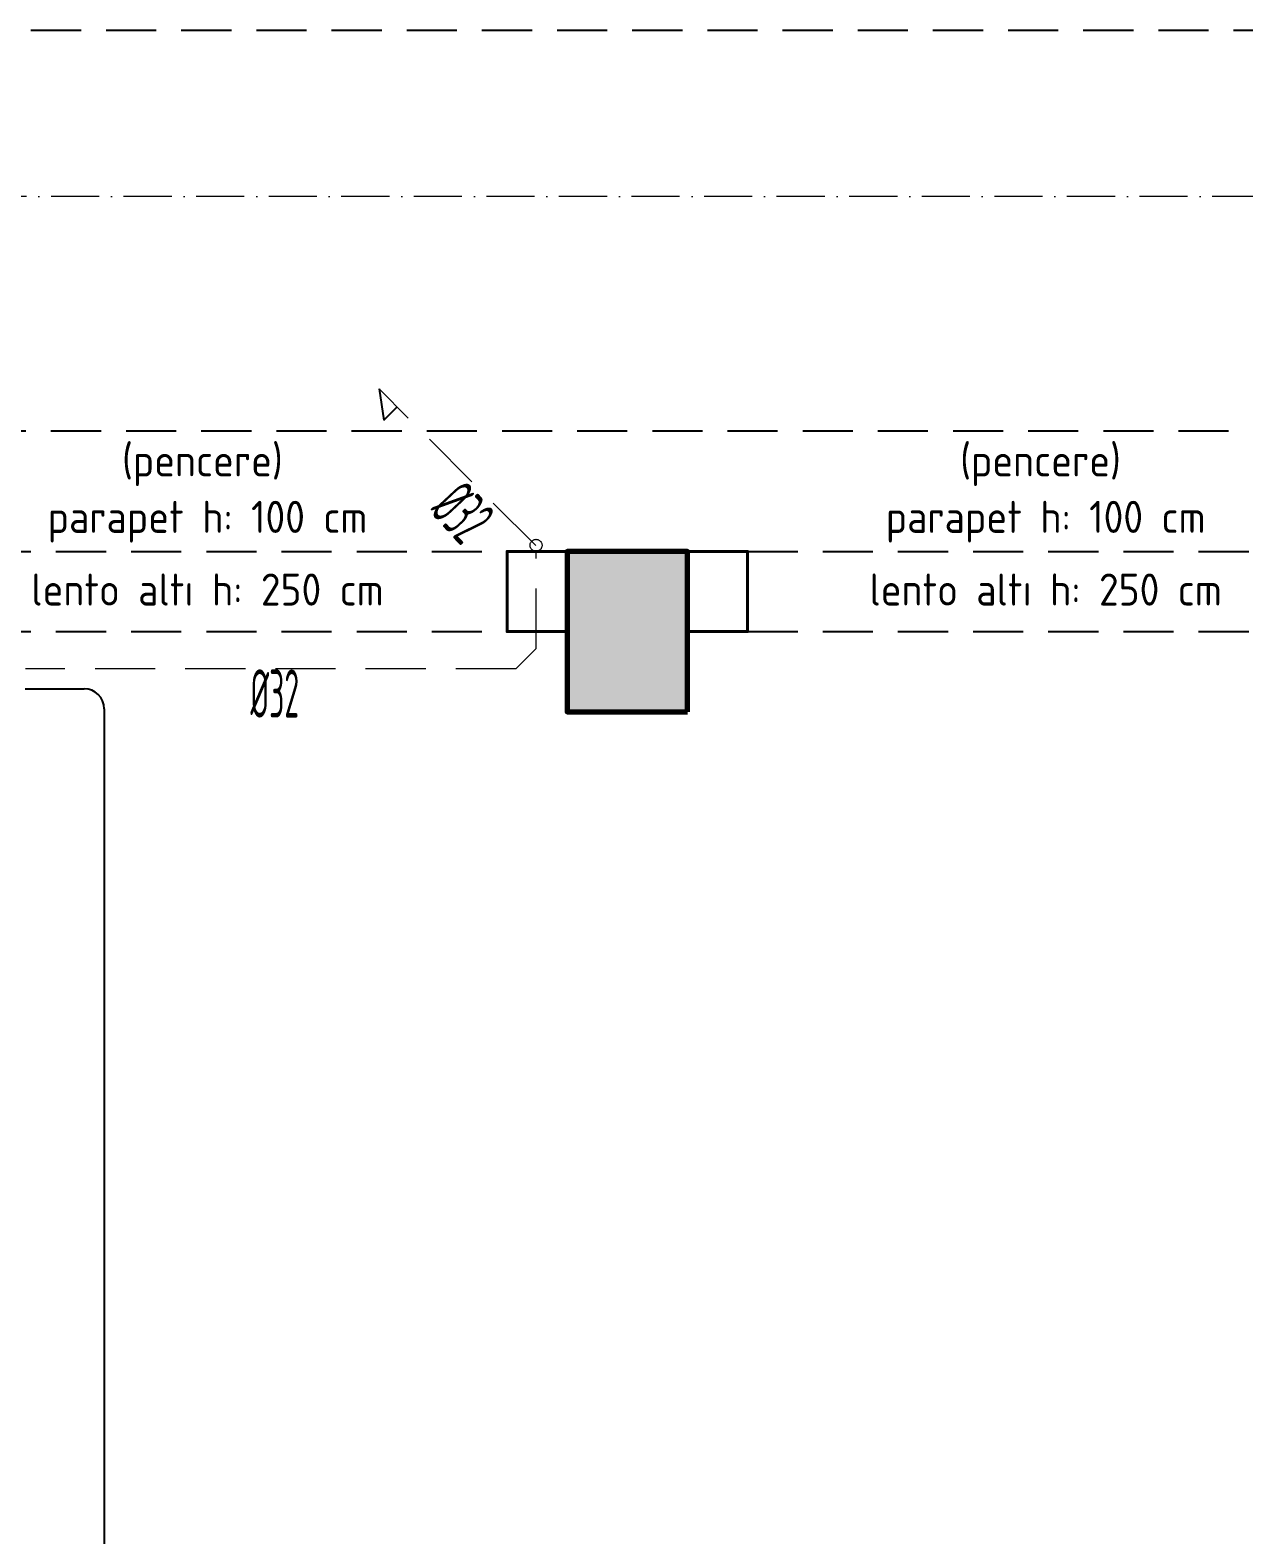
# Model space of a CAD drawing. Header units: centimetres. Extents: x 31 to 22766, y 238 to 3306.
# Drawn here: x 2688.1 to 2990.8, y 2026.7 to 2402 of the extents above; entities that cross this region are included whole.
import ezdxf
from ezdxf.enums import TextEntityAlignment as Align
from ezdxf.xclip import XClip

# ---------------------------------------------------------------- set-up
doc = ezdxf.new("R2010")
doc.units = ezdxf.units.CM
doc.header["$XCLIPFRAME"] = 0
for name, pattern in [('ACAD_ISO07W100', [3, 0, -3]), ('ACAD_ISO10W100', [18, 12, -3, 0, -3]), ('DASHED', [0.75, 0.5, -0.25]), ('HIDDEN', [0.375, 0.25, -0.125])]:
    doc.linetypes.add(name, pattern=pattern)
for name, color, linetype, lineweight in [('00_BORDA_BETONARME', 5, 'Continuous', 70), ('00_BORDA_DUVAR', 8, 'Continuous', 40), ('00_BORDA_SIVA', 5, 'Continuous', 25), ('00_BORDA_TARAMA', 5, 'Continuous', 9), ('M-HVAC-VRF DRENAJ HATTI', 6, 'DASHED', 5), ('M-ST-SOGUK SU', 5, 'Continuous', 0), ('YAZI1', 8, 'Continuous', 5)]:
    doc.layers.add(name, color=color, linetype=linetype, lineweight=lineweight)
for name, color, linetype in [('izdüşüm', 8, 'ACAD_ISO07W100'), ('M-ST-YAĞMUR SUYU', 6, 'RAINWATER'), ('M-VRF-BORU', 3, 'Continuous')]:
    doc.layers.add(name, color=color, linetype=linetype)
doc.styles.get("Standard").update_dxf_attribs({"font": 'GENISO.shx'})
doc.styles.add('style1', font='GENISO.shx', dxfattribs={"height": 80})
doc.linetypes.add('RAINWATER', pattern='A,6,-0.4,[") )",Standard,S=1,R=0,X=-0.1,Y=-0.5],-1.1', length=7.5)

# ---------------------------------------------------------------- blocks, each defined once
blk = doc.blocks.new('BETONARME PLANI')
at = {"layer": '00_BORDA_TARAMA'}
h = blk.add_hatch(dxfattribs=at)
h.set_pattern_fill('ANSI36', color=256)
h.set_pattern_definition([(45, (25862.2684, -18283.2323), (1.68379802, 6.1739261), [7.9375, -1.5875, 0, -1.5875])])
h.paths.add_polyline_path([(37985.64, 1232.62), (37985.64, 1202.62), (37925.64, 1202.62), (37925.64, 1232.62)])
h.paths.add_polyline_path([(37955.64, 902.62), (37985.64, 902.62), (37985.64, 842.62), (37955.64, 842.62)])
h.paths.add_polyline_path([(37985.64, 1792.62), (37985.64, 1762.62), (37925.64, 1762.62), (37925.64, 1792.62)])
h.paths.add_polyline_path([(37090.64, 842.62), (37130.64, 842.62), (37130.64, 882.62), (37090.64, 882.62)])
h.paths.add_polyline_path([(37985.64, 352.62), (37985.64, 322.62), (37925.64, 322.62), (37925.64, 352.62)])
h.paths.add_polyline_path([(37090.64, 1272.62), (37130.64, 1272.62), (37130.64, 1312.62), (37090.64, 1312.62)])
h.paths.add_polyline_path([(37555.64, 1302.62), (37585.64, 1302.62), (37585.64, 1202.62), (37555.64, 1202.62)])
h.paths.add_polyline_path([(37100.64, 382.62), (37130.64, 382.62), (37130.64, 322.62), (37100.64, 322.62)])
h.paths.add_polyline_path([(37130.64, 1752.62), (37130.64, 1792.62), (37100.64, 1792.62), (37100.64, 1752.62)])
h.paths.add_polyline_path([(37585.64, 352.62), (37585.64, 322.62), (37525.64, 322.62), (37525.64, 352.62)])
h.paths.add_polyline_path([(37585.64, 842.62), (37560.64, 842.62), (37560.64, 992.62), (37585.64, 992.62)])
h.paths.add_polyline_path([(36035.64, 382.62), (36065.64, 382.62), (36065.64, 322.62), (36035.64, 322.62)])
h.paths.add_polyline_path([(36645.64, 1792.62), (36675.64, 1792.62), (36675.64, 1732.62), (36645.64, 1732.62)])
h.paths.add_polyline_path([(35505.64, 382.62), (35535.64, 382.62), (35535.64, 322.62), (35505.64, 322.62)])
h.paths.add_polyline_path([(36065.64, 1792.62), (36065.64, 1767.62), (35915.64, 1767.62), (35915.64, 1792.62)])
h.paths.add_polyline_path([(37585.64, 1792.62), (37585.64, 1762.62), (37525.64, 1762.62), (37525.64, 1792.62)])
h.paths.add_polyline_path([(36645.64, 382.62), (36675.64, 382.62), (36675.64, 322.62), (36645.64, 322.62)])
h.paths.add_polyline_path([(36645.64, 902.62), (36675.64, 902.62), (36675.64, 842.62), (36645.64, 842.62)])
h.paths.add_polyline_path([(36065.64, 1297.62), (36065.64, 1272.62), (35915.64, 1272.62), (35915.64, 1297.62)])
h.paths.add_polyline_path([(35565.64, 1302.62), (35565.64, 1272.62), (35505.64, 1272.62), (35505.64, 1302.62)])
h.paths.add_polyline_path([(36035.64, 902.62), (36065.64, 902.62), (36065.64, 842.62), (36035.64, 842.62)])
h.paths.add_polyline_path([(35505.64, 902.62), (35535.64, 902.62), (35535.64, 842.62), (35505.64, 842.62)])
h.paths.add_polyline_path([(34925.64, 352.62), (34925.64, 322.62), (34865.64, 322.62), (34865.64, 352.62)])
h.paths.add_polyline_path([(34865.64, 992.62), (34890.64, 992.62), (34890.64, 842.62), (34865.64, 842.62)])
h.paths.add_polyline_path([(34925.64, 1792.62), (34925.64, 1762.62), (34865.64, 1762.62), (34865.64, 1792.62)])
h.paths.add_polyline_path([(34925.64, 1302.62), (34925.64, 1272.62), (34865.64, 1272.62), (34865.64, 1302.62)])
h.paths.add_polyline_path([(36645.64, 1332.62), (36675.64, 1332.62), (36675.64, 1272.62), (36645.64, 1272.62)])
h.paths.add_polyline_path([(35505.64, 1762.62), (35505.64, 1792.62), (35565.64, 1792.62), (35565.64, 1762.62)])
at = {"layer": '00_BORDA_BETONARME', "lineweight": 70, "ltscale": 3}
blk.add_lwpolyline([(37130.64, 1752.62), (37130.64, 1792.62), (37100.64, 1792.62), (37100.64, 1752.62)], close=True, dxfattribs=at)
blk = doc.blocks.new('DUVAR PLANI')
at = {"layer": '00_BORDA_DUVAR', "lineweight": 40}
for points in [[(37100.64, 6792.62), (37085.64, 6792.62), (37085.64, 6772.62), (37100.64, 6772.62)], [(37130.64, 6792.62), (37145.64, 6792.62), (37145.64, 6772.62), (37130.64, 6772.62)]]:
    blk.add_lwpolyline(points, dxfattribs=at)
at = {"layer": '00_BORDA_SIVA', "color": 251, "linetype": 'HIDDEN', "ltscale": 50}
for p, q in [((36935.64, 6792.62), (37085.64, 6792.62)), ((37145.64, 6792.62), (37295.64, 6792.62)), ((36935.64, 6772.62), (37085.64, 6772.62)), ((37145.64, 6772.62), (37295.64, 6772.62))]:
    blk.add_line(p, q, dxfattribs=at)
blk.add_blockref('BETONARME PLANI', (0, 5000))
blk = doc.blocks.new('G$CCD2FF134')
at = {"layer": 'M-HVAC-VRF DRENAJ HATTI', "ltscale": 30}
for p, q in [((-892.84, 1.43), (-931.93, 40.52)), ((-892.76, -24.27), (-892.76, 0)), ((-897.76, -29.27), (-892.76, -24.27)), ((-897.76, -29.27), (-1020.07, -29.27))]:
    blk.add_line(p, q, dxfattribs=at)
blk.add_circle((-892.76, 1.5), 1.5, dxfattribs=at)
at = {"layer": 'M-ST-SOGUK SU', "linetype": 'ACAD_ISO10W100'}
blk.add_line((84.26, 88.52), (-1715.29, 88.52), dxfattribs=at)
at = {"layer": 'M-ST-YAĞMUR SUYU', "ltscale": 5}
for p, q in [((-931.93, 40.52), (-930.74, 32.69)), ((-930.74, 32.69), (-927.42, 36.01))]:
    blk.add_line(p, q, dxfattribs=at)
at = {"layer": 'M-VRF-BORU'}
for p, q in [((-1020.16, -34.27), (-1005.49, -34.27)), ((-1000.49, -39.27), (-1000.49, -430))]:
    blk.add_line(p, q, dxfattribs=at)
blk.add_arc((-1005.49, -39.27), 5, 0, 90, dxfattribs=at)
at = {"layer": 'M-ST-YAĞMUR SUYU', "color": 7, "ltscale": 10, "width": 0.5}
blk.add_text('Ø32', height=12, rotation=312.9523, dxfattribs=at).set_placement((-919.6, 10.03))
at = {"layer": 'M-ST-YAĞMUR SUYU', "color": 7, "linetype": 'Continuous', "width": 0.5}
blk.add_text('Ø32', height=12, dxfattribs=at).set_placement((-957.93, -35.44), align=Align.MIDDLE)

msp = doc.modelspace()

# ---------------------------------------------------------------- linework, layer by layer
at = {"layer": 'izdüşüm', "color": 251, "linetype": 'HIDDEN', "ltscale": 50}
for points in [[(457.03, 2402.03), (3837.03, 2402.03), (3837.03, 672.03), (457.03, 672.03)], [(557.03, 772.03), (3737.03, 772.03), (3737.03, 2302.03), (557.03, 2302.03)]]:
    msp.add_lwpolyline(points, close=True, dxfattribs=at)

# ---------------------------------------------------------------- block references
ref = msp.add_blockref('G$CCD2FF134', (3707.03, 2272.03))
XClip(ref).set_block_clipping_path([(-3470.0000000001, -1889.9999999982), (349.9999999999, 300.0000000019)])
msp.add_blockref('DUVAR PLANI', (-34278.61, -4520.59))

# ---------------------------------------------------------------- texts
at = {"layer": 'YAZI1', "char_height": 8, "attachment_point": 1, "style": 'style1'}
for s, insert, width in [('\\pxsm1,qc;(pencere)', (2676.41, 2298.71), 109.2793), ('\\pxsm1,qc;(pencere)', (2885.47, 2298.71), 109.2793), ('\\pxsm1,qc;parapet h: 100 cm', (2166.54, 2284.63), 1131.5727), ('\\pxsm1,qc;parapet h: 100 cm', (2375.6, 2284.63), 1131.5727), ('\\pxsm1,qc;lento altı h: 250 cm', (2166.54, 2266.5), 1131.5727), ('\\pxsm1,qc;lento altı h: 250 cm', (2375.6, 2266.5), 1131.5727)]:
    msp.add_mtext(s, dxfattribs=dict(at, insert=insert, width=width))

doc.saveas('drawing.dxf')
